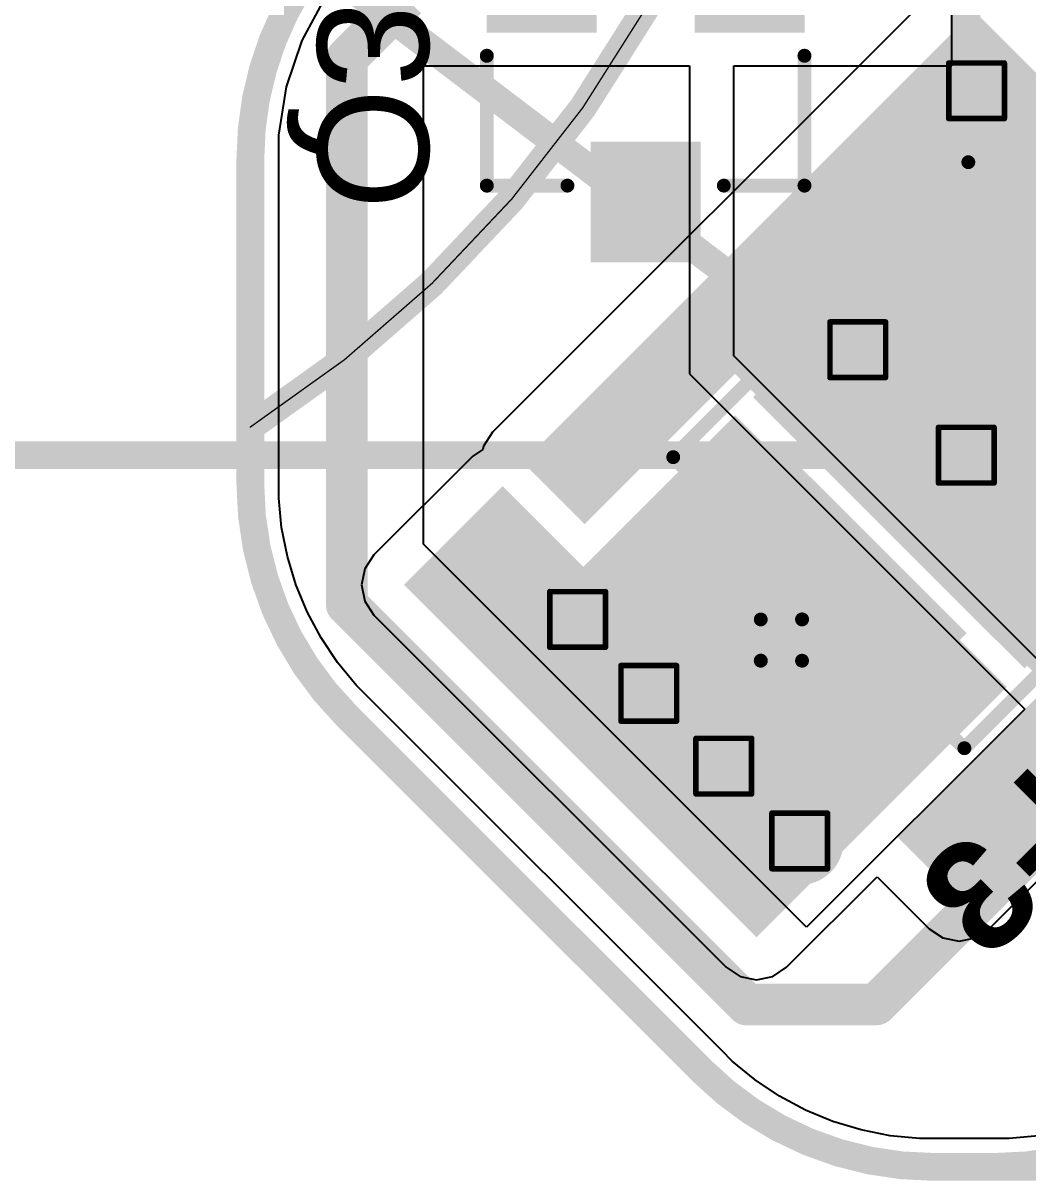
# Model space of a CAD drawing. Header units: inches. Extents: x 92 to 372, y 57 to 122.
# Drawn here: x 129.37 to 138.54, y 58.9 to 69.48 of the extents above; entities that cross this region are included whole.
import ezdxf

# ---------------------------------------------------------------- set-up
doc = ezdxf.new("R2010")
doc.units = ezdxf.units.IN
for name, color, linetype in [('Board Outline', 216, 'Continuous'), ('Bottom Layer', 5, 'Continuous'), ('Bottom Overlay', 54, 'Continuous'), ('Bottom Paste', 16, 'Continuous'), ('Bottom Solder', 6, 'Continuous'), ('Dimension', 6, 'Continuous'), ('Drill Drawing', 1, 'Continuous'), ('Top Layer', 1, 'Continuous'), ('Top Overlay', 2, 'Continuous'), ('Top Paste', 8, 'Continuous'), ('Top Solder', 216, 'Continuous'), ('Via Holes', 16, 'Continuous')]:
    doc.layers.add(name, color=color, linetype=linetype)
doc.styles.add('Arial', font='', dxfattribs={"height": 0.2})
doc.styles.add('Arial_Bold', font='', dxfattribs={"height": 0.2})
doc.styles.get('Arial').set_extended_font_data('Arial')
doc.styles.get('Arial_Bold').set_extended_font_data('Arial', bold=True)

# ---------------------------------------------------------------- blocks, each defined once
blk = doc.blocks.new('SOT_23F_B_24')
at = {"layer": 'Bottom Layer'}
for points in [[(-0.55, 1.5), (-0.55, 0.6), (-1.35, 0.6), (-1.35, 1.5)], [(1.35, 1.5), (1.35, 0.6), (0.55, 0.6), (0.55, 1.5)], [(0.4, -0.6), (0.4, -1.5), (-0.4, -1.5), (-0.4, -0.6)]]:
    blk.add_hatch(color=5, dxfattribs=at).paths.add_polyline_path(points)
at = {"layer": 'Bottom Paste'}
for points in [[(-0.55, 1.5), (-0.55, 0.6), (-1.35, 0.6), (-1.35, 1.5)], [(1.35, 1.5), (1.35, 0.6), (0.55, 0.6), (0.55, 1.5)], [(0.4, -0.6), (0.4, -1.5), (-0.4, -1.5), (-0.4, -0.6)]]:
    blk.add_hatch(color=16, dxfattribs=at).paths.add_polyline_path(points)
at = {"layer": 'Bottom Solder'}
for points in [[(-0.448, 1.602), (-0.448, 0.498), (-1.452, 0.498), (-1.452, 1.602)], [(1.452, 1.602), (1.452, 0.498), (0.448, 0.498), (0.448, 1.602)], [(0.502, -0.498), (0.502, -1.602), (-0.502, -1.602), (-0.502, -0.498)]]:
    blk.add_hatch(color=6, dxfattribs=at).paths.add_polyline_path(points)
at = {"layer": 'Bottom Overlay'}
for points in [[(-0.356, 1.219, 0.127, 0.127, 0), (0.356, 1.219, 0.127, 0.127, 0)], [(-1.661, 0.923, 0.127, 0.127, 0), (-1.661, 1.177, 0.127, 0.127, 0)], [(-1.661, 1.177, 0.127, 0.127, 0), (-1.534, 1.05, 0.127, 0.127, 0)], [(-1.661, 0.923, 0.127, 0.127, 0), (-1.534, 1.05, 0.127, 0.127, 0)], [(-1.45, -0.9, 0.127, 0.127, 0), (-1.45, 0.286, 0.127, 0.127, 0)], [(1.45, -0.9, 0.127, 0.127, 0), (1.45, 0.286, 0.127, 0.127, 0)], [(-1.45, -0.9, 0.127, 0.127, 0), (-0.714, -0.9, 0.127, 0.127, 0)], [(0.714, -0.9, 0.127, 0.127, 0), (1.45, -0.9, 0.127, 0.127, 0)]]:
    blk.add_lwpolyline(points, format="xyseb", dxfattribs=at)
for points in [[(-0.387, 1.219, 0.0635, 0.0635, 1), (-0.324, 1.219, 0.0635, 0.0635, 1)], [(0.324, 1.219, 0.0635, 0.0635, 1), (0.387, 1.219, 0.0635, 0.0635, 1)], [(-1.693, 1.177, 0.0635, 0.0635, 1), (-1.629, 1.177, 0.0635, 0.0635, 1)], [(-1.693, 1.177, 0.0635, 0.0635, 1), (-1.629, 1.177, 0.0635, 0.0635, 1)], [(-1.566, 1.05, 0.0635, 0.0635, 1), (-1.502, 1.05, 0.0635, 0.0635, 1)], [(-1.566, 1.05, 0.0635, 0.0635, 1), (-1.502, 1.05, 0.0635, 0.0635, 1)], [(-1.693, 0.923, 0.0635, 0.0635, 1), (-1.629, 0.923, 0.0635, 0.0635, 1)], [(-1.693, 0.923, 0.0635, 0.0635, 1), (-1.629, 0.923, 0.0635, 0.0635, 1)], [(-1.482, 0.286, 0.0635, 0.0635, 1), (-1.418, 0.286, 0.0635, 0.0635, 1)], [(1.418, 0.286, 0.0635, 0.0635, 1), (1.482, 0.286, 0.0635, 0.0635, 1)], [(-1.482, -0.9, 0.0635, 0.0635, 1), (-1.418, -0.9, 0.0635, 0.0635, 1)], [(-1.482, -0.9, 0.0635, 0.0635, 1), (-1.418, -0.9, 0.0635, 0.0635, 1)], [(-0.745, -0.9, 0.0635, 0.0635, 1), (-0.682, -0.9, 0.0635, 0.0635, 1)], [(0.682, -0.9, 0.0635, 0.0635, 1), (0.745, -0.9, 0.0635, 0.0635, 1)], [(1.418, -0.9, 0.0635, 0.0635, 1), (1.482, -0.9, 0.0635, 0.0635, 1)], [(1.418, -0.9, 0.0635, 0.0635, 1), (1.482, -0.9, 0.0635, 0.0635, 1)]]:
    blk.add_lwpolyline(points, format="xyseb", close=True, dxfattribs=at)
blk = doc.blocks.new('GW_PUSTA1_CM_MENE_XX53_1_1050_R18_28')
at = {"layer": 'Top Layer'}
for points in [[(-2.818, -2.91), (-2.018, -2.91), (-2.018, 2.91), (-2.818, 2.91)], [(-1.05, 1.651), (1.041, 1.651), (1.041, 2.921), (-1.05, 2.921)], [(2.818, 2.91), (2.018, 2.91), (2.018, -2.91), (2.818, -2.91)], [(1.05, 1.25), (-1.05, 1.25), (-1.05, 1.7), (1.05, 1.7)], [(-2.057, -0.9), (-1.575, -0.9), (-1.575, 0.9), (-2.057, 0.9)], [(1.65, -0.9), (-1.65, -0.9), (-1.65, 0.9), (1.65, 0.9)], [(2.057, 0.9), (1.575, 0.9), (1.575, -0.9), (2.057, -0.9)], [(1.05, -1.7), (-1.05, -1.7), (-1.05, -1.25), (1.05, -1.25)], [(-1.05, -2.921), (1.041, -2.921), (1.041, -1.651), (-1.05, -1.651)]]:
    blk.add_hatch(color=1, dxfattribs=at).paths.add_polyline_path(points)
at = {"layer": 'Top Paste'}
for points in [[(1.05, 1.25), (-1.05, 1.25), (-1.05, 1.7), (1.05, 1.7)], [(1.65, -0.9), (-1.65, -0.9), (-1.65, 0.9), (1.65, 0.9)], [(1.05, -1.7), (-1.05, -1.7), (-1.05, -1.25), (1.05, -1.25)]]:
    blk.add_hatch(color=8, dxfattribs=at).paths.add_polyline_path(points)
at = {"layer": 'Top Solder'}
for points in [[(1.152, 1.148), (-1.152, 1.148), (-1.152, 1.802), (1.152, 1.802)], [(1.752, -1.002), (-1.752, -1.002), (-1.752, 1.002), (1.752, 1.002)], [(1.152, -1.802), (-1.152, -1.802), (-1.152, -1.148), (1.152, -1.148)]]:
    blk.add_hatch(color=216, dxfattribs=at).paths.add_polyline_path(points)
at = {"layer": 'Top Overlay'}
for points in [[(-0.076, 2.134, 0.127, 0.127, 0), (-0.076, 2.667, 0.127, 0.127, 0)], [(-1.88, 1.905, 0.127, 0.127, 0), (1.88, 1.905, 0.127, 0.127, 0)], [(-1.88, -1.905, 0.127, 0.127, 0), (-1.88, 1.905, 0.127, 0.127, 0)], [(1.88, -1.905, 0.127, 0.127, 0), (1.88, 1.905, 0.127, 0.127, 0)], [(-1.88, -1.905, 0.127, 0.127, 0), (1.88, -1.905, 0.127, 0.127, 0)], [(0, -2.654, 0.127, 0.127, 0), (0, -2.121, 0.127, 0.127, 0)], [(-0.267, -2.388, 0.127, 0.127, 0), (0.267, -2.388, 0.127, 0.127, 0)]]:
    blk.add_lwpolyline(points, format="xyseb", dxfattribs=at)
for points in [[(-0.108, 2.667, 0.0635, 0.0635, 1), (-0.044, 2.667, 0.0635, 0.0635, 1)], [(-0.108, 2.134, 0.0635, 0.0635, 1), (-0.044, 2.134, 0.0635, 0.0635, 1)], [(-1.911, 1.905, 0.0635, 0.0635, 1), (-1.848, 1.905, 0.0635, 0.0635, 1)], [(-1.911, 1.905, 0.0635, 0.0635, 1), (-1.848, 1.905, 0.0635, 0.0635, 1)], [(1.848, 1.905, 0.0635, 0.0635, 1), (1.911, 1.905, 0.0635, 0.0635, 1)], [(1.848, 1.905, 0.0635, 0.0635, 1), (1.911, 1.905, 0.0635, 0.0635, 1)], [(-1.911, -1.905, 0.0635, 0.0635, 1), (-1.848, -1.905, 0.0635, 0.0635, 1)], [(-1.911, -1.905, 0.0635, 0.0635, 1), (-1.848, -1.905, 0.0635, 0.0635, 1)], [(1.848, -1.905, 0.0635, 0.0635, 1), (1.911, -1.905, 0.0635, 0.0635, 1)], [(1.848, -1.905, 0.0635, 0.0635, 1), (1.911, -1.905, 0.0635, 0.0635, 1)], [(-0.032, -2.121, 0.0635, 0.0635, 1), (0.032, -2.121, 0.0635, 0.0635, 1)], [(-0.298, -2.388, 0.0635, 0.0635, 1), (-0.235, -2.388, 0.0635, 0.0635, 1)], [(0.235, -2.388, 0.0635, 0.0635, 1), (0.298, -2.388, 0.0635, 0.0635, 1)], [(-0.032, -2.654, 0.0635, 0.0635, 1), (0.032, -2.654, 0.0635, 0.0635, 1)]]:
    blk.add_lwpolyline(points, format="xyseb", close=True, dxfattribs=at)

msp = doc.modelspace()

# ---------------------------------------------------------------- hatches: boundary and pattern name
at = {"layer": 'Bottom Layer'}
h = msp.add_hatch(color=5, dxfattribs=at)
edge = h.paths.add_edge_path()
edge.add_arc((138.074, 68.859), 0.3, 0, 360)
h = msp.add_hatch(color=5, dxfattribs=at)
edge = h.paths.add_edge_path()
edge.add_arc((136.989, 66.494), 0.3, 0, 360)
h = msp.add_hatch(color=5, dxfattribs=at)
edge = h.paths.add_edge_path()
edge.add_arc((137.98, 65.531), 0.3, 0, 360)
h = msp.add_hatch(color=5, dxfattribs=at)
edge = h.paths.add_edge_path()
edge.add_arc((134.431, 64.031), 0.3, 0, 360)
h = msp.add_hatch(color=5, dxfattribs=at)
edge = h.paths.add_edge_path()
edge.add_arc((135.081, 63.356), 0.3, 0, 360)
h = msp.add_hatch(color=5, dxfattribs=at)
edge = h.paths.add_edge_path()
edge.add_arc((135.765, 62.691), 0.3, 0, 360)
h = msp.add_hatch(color=5, dxfattribs=at)
edge = h.paths.add_edge_path()
edge.add_arc((136.458, 62.008), 0.3, 0, 360)
at = {"layer": 'Bottom Solder'}
h = msp.add_hatch(color=6, dxfattribs=at)
edge = h.paths.add_edge_path()
edge.add_arc((138.074, 68.859), 0.402, 0, 360)
h = msp.add_hatch(color=6, dxfattribs=at)
edge = h.paths.add_edge_path()
edge.add_arc((136.989, 66.494), 0.402, 0, 360)
h = msp.add_hatch(color=6, dxfattribs=at)
edge = h.paths.add_edge_path()
edge.add_arc((137.98, 65.531), 0.402, 0, 360)
h = msp.add_hatch(color=6, dxfattribs=at)
edge = h.paths.add_edge_path()
edge.add_arc((134.431, 64.031), 0.402, 0, 360)
h = msp.add_hatch(color=6, dxfattribs=at)
edge = h.paths.add_edge_path()
edge.add_arc((135.081, 63.356), 0.402, 0, 360)
h = msp.add_hatch(color=6, dxfattribs=at)
edge = h.paths.add_edge_path()
edge.add_arc((135.765, 62.691), 0.402, 0, 360)
h = msp.add_hatch(color=6, dxfattribs=at)
edge = h.paths.add_edge_path()
edge.add_arc((136.458, 62.008), 0.402, 0, 360)
at = {"layer": 'Top Layer'}
for points in [[(142.037, 65.604), (138.052, 69.588), (135.303, 66.839), (139.288, 62.855)], [(133.868, 63.895), (136.349, 61.414), (138.349, 63.414), (135.868, 65.895)], [(133.747, 65.248), (132.846, 64.346), (136.063, 61.128), (136.965, 62.03)]]:
    msp.add_hatch(color=1, dxfattribs=at).paths.add_polyline_path(points)
h = msp.add_hatch(color=1, dxfattribs=at)
edge = h.paths.add_edge_path()
edge.add_arc((138.074, 68.859), 0.3, 0, 360)
h = msp.add_hatch(color=1, dxfattribs=at)
edge = h.paths.add_edge_path()
edge.add_arc((136.989, 66.494), 0.3, 0, 360)
h = msp.add_hatch(color=1, dxfattribs=at)
edge = h.paths.add_edge_path()
edge.add_arc((137.98, 65.531), 0.3, 0, 360)
h = msp.add_hatch(color=1, dxfattribs=at)
edge = h.paths.add_edge_path()
edge.add_arc((134.431, 64.031), 0.3, 0, 360)
h = msp.add_hatch(color=1, dxfattribs=at)
edge = h.paths.add_edge_path()
edge.add_arc((135.081, 63.356), 0.3, 0, 360)
h = msp.add_hatch(color=1, dxfattribs=at)
edge = h.paths.add_edge_path()
edge.add_arc((135.765, 62.691), 0.3, 0, 360)
h = msp.add_hatch(color=1, dxfattribs=at)
edge = h.paths.add_edge_path()
edge.add_arc((136.458, 62.008), 0.3, 0, 360)
at = {"layer": 'Top Solder'}
h = msp.add_hatch(color=216, dxfattribs=at)
edge = h.paths.add_edge_path()
edge.add_arc((138.074, 68.859), 0.402, 0, 360)
h = msp.add_hatch(color=216, dxfattribs=at)
edge = h.paths.add_edge_path()
edge.add_arc((136.989, 66.494), 0.402, 0, 360)
h = msp.add_hatch(color=216, dxfattribs=at)
edge = h.paths.add_edge_path()
edge.add_arc((137.98, 65.531), 0.402, 0, 360)
h = msp.add_hatch(color=216, dxfattribs=at)
edge = h.paths.add_edge_path()
edge.add_arc((134.431, 64.031), 0.402, 0, 360)
h = msp.add_hatch(color=216, dxfattribs=at)
edge = h.paths.add_edge_path()
edge.add_arc((135.081, 63.356), 0.402, 0, 360)
h = msp.add_hatch(color=216, dxfattribs=at)
edge = h.paths.add_edge_path()
edge.add_arc((135.765, 62.691), 0.402, 0, 360)
h = msp.add_hatch(color=216, dxfattribs=at)
edge = h.paths.add_edge_path()
edge.add_arc((136.458, 62.008), 0.402, 0, 360)
at = {"layer": 'Via Holes'}
h = msp.add_hatch(color=7, dxfattribs=at)
edge = h.paths.add_edge_path()
edge.add_arc((138.074, 68.859), 0.15, 0, 360)
h = msp.add_hatch(color=7, dxfattribs=at)
edge = h.paths.add_edge_path()
edge.add_arc((136.989, 66.494), 0.15, 0, 360)
h = msp.add_hatch(color=7, dxfattribs=at)
edge = h.paths.add_edge_path()
edge.add_arc((137.98, 65.531), 0.15, 0, 360)
h = msp.add_hatch(color=7, dxfattribs=at)
edge = h.paths.add_edge_path()
edge.add_arc((134.431, 64.031), 0.15, 0, 360)
h = msp.add_hatch(color=7, dxfattribs=at)
edge = h.paths.add_edge_path()
edge.add_arc((135.081, 63.356), 0.15, 0, 360)
h = msp.add_hatch(color=7, dxfattribs=at)
edge = h.paths.add_edge_path()
edge.add_arc((135.765, 62.691), 0.15, 0, 360)
h = msp.add_hatch(color=7, dxfattribs=at)
edge = h.paths.add_edge_path()
edge.add_arc((136.458, 62.008), 0.15, 0, 360)

# ---------------------------------------------------------------- linework, layer by layer
at = {"layer": 'Board Outline'}
for points in [[(131.443, 68.232, 0.254, 0.254, -0.16366), (132.053, 70.045, 0.254, 0.254, 0)], [(131.443, 65.788, 0.254, 0.254, 0), (131.443, 68.232, 0.254, 0.254, 0)], [(131.443, 65.274, 0.254, 0.254, 0), (131.443, 65.788, 0.254, 0.254, 0)], [(132.322, 63.152, 0.254, 0.254, -0.198912), (131.443, 65.274, 0.254, 0.254, 0)], [(132.322, 63.152, 0.254, 0.254, 0), (135.564, 59.91, 0.254, 0.254, 0)], [(137.686, 59.031, 0.254, 0.254, -0.198912), (135.564, 59.91, 0.254, 0.254, 0)], [(140.358, 59.91, 0.254, 0.254, -0.198912), (138.237, 59.031, 0.254, 0.254, 0)], [(137.686, 59.031, 0.254, 0.254, 0), (138.237, 59.031, 0.254, 0.254, 0)]]:
    msp.add_lwpolyline(points, format="xyseb", dxfattribs=at)
for points in [[(131.38, 68.232, 0.127, 0.127, 1), (131.507, 68.232, 0.127, 0.127, 1)], [(131.38, 68.232, 0.127, 0.127, 1), (131.507, 68.232, 0.127, 0.127, 1)], [(131.38, 65.788, 0.127, 0.127, 1), (131.507, 65.788, 0.127, 0.127, 1)], [(131.38, 65.788, 0.127, 0.127, 1), (131.507, 65.788, 0.127, 0.127, 1)], [(131.38, 65.274, 0.127, 0.127, 1), (131.507, 65.274, 0.127, 0.127, 1)], [(131.38, 65.274, 0.127, 0.127, 1), (131.507, 65.274, 0.127, 0.127, 1)], [(132.258, 63.152, 0.127, 0.127, 1), (132.385, 63.152, 0.127, 0.127, 1)], [(132.258, 63.152, 0.127, 0.127, 1), (132.385, 63.152, 0.127, 0.127, 1)], [(135.501, 59.91, 0.127, 0.127, 1), (135.628, 59.91, 0.127, 0.127, 1)], [(135.501, 59.91, 0.127, 0.127, 1), (135.628, 59.91, 0.127, 0.127, 1)], [(137.622, 59.031, 0.127, 0.127, 1), (137.749, 59.031, 0.127, 0.127, 1)], [(137.622, 59.031, 0.127, 0.127, 1), (137.749, 59.031, 0.127, 0.127, 1)], [(138.173, 59.031, 0.127, 0.127, 1), (138.3, 59.031, 0.127, 0.127, 1)], [(138.173, 59.031, 0.127, 0.127, 1), (138.3, 59.031, 0.127, 0.127, 1)]]:
    msp.add_lwpolyline(points, format="xyseb", close=True, dxfattribs=at)
at = {"layer": 'Bottom Layer'}
for p, q in [((137.846, 69.088), (137.846, 70.891)), ((133.024, 64.719), (133.024, 69.088)), ((133.024, 69.088), (135.452, 69.088)), ((135.452, 69.088), (135.452, 66.274)), ((135.857, 66.438), (135.857, 69.088)), ((135.857, 69.088), (137.846, 69.088)), ((138.798, 63.496), (135.857, 66.438)), ((135.452, 66.274), (138.514, 63.212)), ((136.522, 61.22), (133.024, 64.719)), ((138.514, 63.212), (136.522, 61.22))]:
    msp.add_line(p, q, dxfattribs=at)
for points in [[(132.324, 69.156, 0.381, 0.381, 0), (132.869, 69.701, 0.381, 0.381, 0)], [(132.324, 64.166, 0.381, 0.381, 0), (132.324, 69.156, 0.381, 0.381, 0)], [(132.324, 64.166, 0.381, 0.381, 0), (135.975, 60.515, 0.381, 0.381, 0)], [(137.157, 60.515, 0.381, 0.381, 0), (140.498, 63.857, 0.381, 0.381, 0)], [(135.975, 60.515, 0.381, 0.381, 0), (137.157, 60.515, 0.381, 0.381, 0)]]:
    msp.add_lwpolyline(points, format="xyseb", dxfattribs=at)
for points in [[(132.229, 69.156, 0.191, 0.191, 1), (132.419, 69.156, 0.191, 0.191, 1)], [(132.229, 69.156, 0.191, 0.191, 1), (132.419, 69.156, 0.191, 0.191, 1)], [(132.229, 64.166, 0.191, 0.191, 1), (132.419, 64.166, 0.191, 0.191, 1)], [(132.229, 64.166, 0.191, 0.191, 1), (132.419, 64.166, 0.191, 0.191, 1)], [(135.879, 60.515, 0.191, 0.191, 1), (136.07, 60.515, 0.191, 0.191, 1)], [(135.879, 60.515, 0.191, 0.191, 1), (136.07, 60.515, 0.191, 0.191, 1)], [(137.062, 60.515, 0.191, 0.191, 1), (137.252, 60.515, 0.191, 0.191, 1)], [(137.062, 60.515, 0.191, 0.191, 1), (137.252, 60.515, 0.191, 0.191, 1)]]:
    msp.add_lwpolyline(points, format="xyseb", close=True, dxfattribs=at)
at = {"layer": 'Dimension'}
for points in [[(114.48, 75.031, 0.0127, 0.0127, -1.683703), (131.443, 65.788, 0.0127, 0.0127, 0)], [(112.98, 84.531, 0.254, 0.254, 0), (137.98, 65.531, 0.254, 0.254, 0)], [(137.98, 65.531, 0.254, 0.254, 0), (137.98, 84.531, 0.254, 0.254, 0)], [(112.98, 65.531, 0.254, 0.254, 0), (137.98, 65.531, 0.254, 0.254, 0)], [(138.067, 59.031, 0.254, 0.254, 0), (150.901, 59.031, 0.254, 0.254, 0)]]:
    msp.add_lwpolyline(points, format="xyseb", dxfattribs=at)
for points in [[(131.44, 65.788, 0.00635, 0.00635, 1), (131.446, 65.788, 0.00635, 0.00635, 1)], [(137.916, 65.531, 0.127, 0.127, 1), (138.043, 65.531, 0.127, 0.127, 1)], [(137.916, 65.531, 0.127, 0.127, 1), (138.043, 65.531, 0.127, 0.127, 1)], [(137.916, 65.531, 0.127, 0.127, 1), (138.043, 65.531, 0.127, 0.127, 1)], [(138.003, 59.031, 0.127, 0.127, 1), (138.13, 59.031, 0.127, 0.127, 1)]]:
    msp.add_lwpolyline(points, format="xyseb", close=True, dxfattribs=at)
at = {"layer": 'Drill Drawing'}
for points in [[(137.82, 69.113, 0.0508, 0.0508, 0), (138.328, 69.113, 0.0508, 0.0508, 0)], [(137.82, 68.605, 0.0508, 0.0508, 0), (137.82, 69.113, 0.0508, 0.0508, 0)], [(138.328, 68.605, 0.0508, 0.0508, 0), (138.328, 69.113, 0.0508, 0.0508, 0)], [(137.82, 68.605, 0.0508, 0.0508, 0), (138.328, 68.605, 0.0508, 0.0508, 0)], [(136.735, 66.748, 0.0508, 0.0508, 0), (137.243, 66.748, 0.0508, 0.0508, 0)], [(136.735, 66.24, 0.0508, 0.0508, 0), (136.735, 66.748, 0.0508, 0.0508, 0)], [(137.243, 66.24, 0.0508, 0.0508, 0), (137.243, 66.748, 0.0508, 0.0508, 0)], [(136.735, 66.24, 0.0508, 0.0508, 0), (137.243, 66.24, 0.0508, 0.0508, 0)], [(137.726, 65.785, 0.0508, 0.0508, 0), (138.234, 65.785, 0.0508, 0.0508, 0)], [(137.726, 65.277, 0.0508, 0.0508, 0), (137.726, 65.785, 0.0508, 0.0508, 0)], [(138.234, 65.277, 0.0508, 0.0508, 0), (138.234, 65.785, 0.0508, 0.0508, 0)], [(137.726, 65.277, 0.0508, 0.0508, 0), (138.234, 65.277, 0.0508, 0.0508, 0)], [(134.177, 64.285, 0.0508, 0.0508, 0), (134.685, 64.285, 0.0508, 0.0508, 0)], [(134.177, 63.777, 0.0508, 0.0508, 0), (134.177, 64.285, 0.0508, 0.0508, 0)], [(134.685, 63.777, 0.0508, 0.0508, 0), (134.685, 64.285, 0.0508, 0.0508, 0)], [(134.177, 63.777, 0.0508, 0.0508, 0), (134.685, 63.777, 0.0508, 0.0508, 0)], [(134.827, 63.61, 0.0508, 0.0508, 0), (135.335, 63.61, 0.0508, 0.0508, 0)], [(134.827, 63.102, 0.0508, 0.0508, 0), (134.827, 63.61, 0.0508, 0.0508, 0)], [(135.335, 63.102, 0.0508, 0.0508, 0), (135.335, 63.61, 0.0508, 0.0508, 0)], [(134.827, 63.102, 0.0508, 0.0508, 0), (135.335, 63.102, 0.0508, 0.0508, 0)], [(135.511, 62.945, 0.0508, 0.0508, 0), (136.019, 62.945, 0.0508, 0.0508, 0)], [(135.511, 62.437, 0.0508, 0.0508, 0), (135.511, 62.945, 0.0508, 0.0508, 0)], [(136.019, 62.437, 0.0508, 0.0508, 0), (136.019, 62.945, 0.0508, 0.0508, 0)], [(135.511, 62.437, 0.0508, 0.0508, 0), (136.019, 62.437, 0.0508, 0.0508, 0)], [(136.204, 62.262, 0.0508, 0.0508, 0), (136.712, 62.262, 0.0508, 0.0508, 0)], [(136.204, 61.754, 0.0508, 0.0508, 0), (136.204, 62.262, 0.0508, 0.0508, 0)], [(136.712, 61.754, 0.0508, 0.0508, 0), (136.712, 62.262, 0.0508, 0.0508, 0)], [(136.204, 61.754, 0.0508, 0.0508, 0), (136.712, 61.754, 0.0508, 0.0508, 0)]]:
    msp.add_lwpolyline(points, format="xyseb", dxfattribs=at)
for points in [[(137.807, 69.113, 0.0254, 0.0254, 1), (137.832, 69.113, 0.0254, 0.0254, 1)], [(137.807, 69.113, 0.0254, 0.0254, 1), (137.832, 69.113, 0.0254, 0.0254, 1)], [(138.315, 69.113, 0.0254, 0.0254, 1), (138.34, 69.113, 0.0254, 0.0254, 1)], [(138.315, 69.113, 0.0254, 0.0254, 1), (138.34, 69.113, 0.0254, 0.0254, 1)], [(137.807, 68.605, 0.0254, 0.0254, 1), (137.832, 68.605, 0.0254, 0.0254, 1)], [(137.807, 68.605, 0.0254, 0.0254, 1), (137.832, 68.605, 0.0254, 0.0254, 1)], [(138.315, 68.605, 0.0254, 0.0254, 1), (138.34, 68.605, 0.0254, 0.0254, 1)], [(138.315, 68.605, 0.0254, 0.0254, 1), (138.34, 68.605, 0.0254, 0.0254, 1)], [(136.722, 66.748, 0.0254, 0.0254, 1), (136.747, 66.748, 0.0254, 0.0254, 1)], [(136.722, 66.748, 0.0254, 0.0254, 1), (136.747, 66.748, 0.0254, 0.0254, 1)], [(137.23, 66.748, 0.0254, 0.0254, 1), (137.255, 66.748, 0.0254, 0.0254, 1)], [(137.23, 66.748, 0.0254, 0.0254, 1), (137.255, 66.748, 0.0254, 0.0254, 1)], [(136.722, 66.24, 0.0254, 0.0254, 1), (136.747, 66.24, 0.0254, 0.0254, 1)], [(136.722, 66.24, 0.0254, 0.0254, 1), (136.747, 66.24, 0.0254, 0.0254, 1)], [(137.23, 66.24, 0.0254, 0.0254, 1), (137.255, 66.24, 0.0254, 0.0254, 1)], [(137.23, 66.24, 0.0254, 0.0254, 1), (137.255, 66.24, 0.0254, 0.0254, 1)], [(137.713, 65.785, 0.0254, 0.0254, 1), (137.738, 65.785, 0.0254, 0.0254, 1)], [(137.713, 65.785, 0.0254, 0.0254, 1), (137.738, 65.785, 0.0254, 0.0254, 1)], [(138.221, 65.785, 0.0254, 0.0254, 1), (138.246, 65.785, 0.0254, 0.0254, 1)], [(138.221, 65.785, 0.0254, 0.0254, 1), (138.246, 65.785, 0.0254, 0.0254, 1)], [(137.713, 65.277, 0.0254, 0.0254, 1), (137.738, 65.277, 0.0254, 0.0254, 1)], [(137.713, 65.277, 0.0254, 0.0254, 1), (137.738, 65.277, 0.0254, 0.0254, 1)], [(138.221, 65.277, 0.0254, 0.0254, 1), (138.246, 65.277, 0.0254, 0.0254, 1)], [(138.221, 65.277, 0.0254, 0.0254, 1), (138.246, 65.277, 0.0254, 0.0254, 1)], [(134.164, 64.285, 0.0254, 0.0254, 1), (134.19, 64.285, 0.0254, 0.0254, 1)], [(134.164, 64.285, 0.0254, 0.0254, 1), (134.19, 64.285, 0.0254, 0.0254, 1)], [(134.672, 64.285, 0.0254, 0.0254, 1), (134.698, 64.285, 0.0254, 0.0254, 1)], [(134.672, 64.285, 0.0254, 0.0254, 1), (134.698, 64.285, 0.0254, 0.0254, 1)], [(134.164, 63.777, 0.0254, 0.0254, 1), (134.19, 63.777, 0.0254, 0.0254, 1)], [(134.164, 63.777, 0.0254, 0.0254, 1), (134.19, 63.777, 0.0254, 0.0254, 1)], [(134.672, 63.777, 0.0254, 0.0254, 1), (134.698, 63.777, 0.0254, 0.0254, 1)], [(134.672, 63.777, 0.0254, 0.0254, 1), (134.698, 63.777, 0.0254, 0.0254, 1)], [(134.814, 63.61, 0.0254, 0.0254, 1), (134.839, 63.61, 0.0254, 0.0254, 1)], [(134.814, 63.61, 0.0254, 0.0254, 1), (134.839, 63.61, 0.0254, 0.0254, 1)], [(135.322, 63.61, 0.0254, 0.0254, 1), (135.347, 63.61, 0.0254, 0.0254, 1)], [(135.322, 63.61, 0.0254, 0.0254, 1), (135.347, 63.61, 0.0254, 0.0254, 1)], [(134.814, 63.102, 0.0254, 0.0254, 1), (134.839, 63.102, 0.0254, 0.0254, 1)], [(134.814, 63.102, 0.0254, 0.0254, 1), (134.839, 63.102, 0.0254, 0.0254, 1)], [(135.322, 63.102, 0.0254, 0.0254, 1), (135.347, 63.102, 0.0254, 0.0254, 1)], [(135.322, 63.102, 0.0254, 0.0254, 1), (135.347, 63.102, 0.0254, 0.0254, 1)], [(135.499, 62.945, 0.0254, 0.0254, 1), (135.524, 62.945, 0.0254, 0.0254, 1)], [(135.499, 62.945, 0.0254, 0.0254, 1), (135.524, 62.945, 0.0254, 0.0254, 1)], [(136.007, 62.945, 0.0254, 0.0254, 1), (136.032, 62.945, 0.0254, 0.0254, 1)], [(136.007, 62.945, 0.0254, 0.0254, 1), (136.032, 62.945, 0.0254, 0.0254, 1)], [(135.499, 62.437, 0.0254, 0.0254, 1), (135.524, 62.437, 0.0254, 0.0254, 1)], [(135.499, 62.437, 0.0254, 0.0254, 1), (135.524, 62.437, 0.0254, 0.0254, 1)], [(136.007, 62.437, 0.0254, 0.0254, 1), (136.032, 62.437, 0.0254, 0.0254, 1)], [(136.007, 62.437, 0.0254, 0.0254, 1), (136.032, 62.437, 0.0254, 0.0254, 1)], [(136.192, 62.262, 0.0254, 0.0254, 1), (136.217, 62.262, 0.0254, 0.0254, 1)], [(136.192, 62.262, 0.0254, 0.0254, 1), (136.217, 62.262, 0.0254, 0.0254, 1)], [(136.7, 62.262, 0.0254, 0.0254, 1), (136.725, 62.262, 0.0254, 0.0254, 1)], [(136.7, 62.262, 0.0254, 0.0254, 1), (136.725, 62.262, 0.0254, 0.0254, 1)], [(136.192, 61.754, 0.0254, 0.0254, 1), (136.217, 61.754, 0.0254, 0.0254, 1)], [(136.192, 61.754, 0.0254, 0.0254, 1), (136.217, 61.754, 0.0254, 0.0254, 1)], [(136.7, 61.754, 0.0254, 0.0254, 1), (136.725, 61.754, 0.0254, 0.0254, 1)], [(136.7, 61.754, 0.0254, 0.0254, 1), (136.725, 61.754, 0.0254, 0.0254, 1)]]:
    msp.add_lwpolyline(points, format="xyseb", close=True, dxfattribs=at)
at = {"layer": 'Top Layer'}
for p, q in [((137.77, 69.856), (133.655, 65.74)), ((131.916, 69.317), (132.125, 69.711)), ((131.774, 68.895), (131.916, 69.317)), ((131.702, 68.455), (131.774, 68.895)), ((131.702, 68.232), (131.702, 68.455)), ((131.702, 65.274), (131.702, 68.232)), ((131.702, 68.232), (131.702, 68.232)), ((131.702, 68.232), (131.702, 68.232)), ((133.655, 65.74), (133.571, 65.614)), ((133.565, 65.584), (133.473, 65.522)), ((133.571, 65.614), (133.565, 65.584)), ((133.473, 65.522), (132.571, 64.621)), ((131.702, 65.139), (131.702, 65.274)), ((138.189, 61.206), (142.304, 65.322)), ((131.728, 64.871), (131.702, 65.139)), ((131.781, 64.607), (131.728, 64.871)), ((131.859, 64.349), (131.781, 64.607)), ((132.571, 64.621), (132.487, 64.494)), ((132.487, 64.494), (132.457, 64.346)), ((131.962, 64.1), (131.859, 64.349)), ((132.457, 64.346), (132.487, 64.197)), ((132.487, 64.197), (132.571, 64.071)), ((132.089, 63.863), (131.962, 64.1)), ((132.571, 64.071), (135.788, 60.854)), ((132.239, 63.639), (132.089, 63.863)), ((132.41, 63.431), (132.239, 63.639)), ((132.505, 63.335), (132.41, 63.431)), ((135.748, 60.093), (132.505, 63.335)), ((136.338, 60.854), (137.165, 61.681)), ((137.165, 61.681), (137.64, 61.206)), ((137.64, 61.206), (137.766, 61.122)), ((137.766, 61.122), (137.914, 61.092)), ((137.914, 61.092), (138.063, 61.122)), ((138.063, 61.122), (138.189, 61.206)), ((135.788, 60.854), (135.914, 60.769)), ((136.212, 60.769), (136.338, 60.854)), ((135.914, 60.769), (136.063, 60.74)), ((136.063, 60.74), (136.212, 60.769)), ((135.843, 59.997), (135.748, 60.093)), ((136.051, 59.827), (135.843, 59.997)), ((136.275, 59.677), (136.051, 59.827)), ((136.512, 59.55), (136.275, 59.677)), ((136.761, 59.447), (136.512, 59.55)), ((137.019, 59.369), (136.761, 59.447)), ((137.283, 59.316), (137.019, 59.369)), ((137.551, 59.29), (137.283, 59.316)), ((138.64, 59.316), (138.372, 59.29)), ((137.686, 59.29), (137.551, 59.29)), ((138.237, 59.29), (137.686, 59.29)), ((137.686, 59.29), (137.686, 59.29)), ((137.686, 59.29), (137.686, 59.29)), ((138.372, 59.29), (138.237, 59.29)), ((138.237, 59.29), (138.237, 59.29)), ((138.237, 59.29), (138.237, 59.29))]:
    msp.add_line(p, q, dxfattribs=at)
at = {"layer": 'Top Overlay'}
msp.add_lwpolyline([(114.48, 75.031, 0.254, 0.254, -1.683703), (131.443, 65.788, 0.254, 0.254, 0)], format="xyseb", dxfattribs=at)
msp.add_lwpolyline([(131.38, 65.788, 0.127, 0.127, 1), (131.507, 65.788, 0.127, 0.127, 1)], format="xyseb", close=True, dxfattribs=at)

# ---------------------------------------------------------------- block references
msp.add_blockref('SOT_23F_B_24', (135.052, 68.893))
at = {"rotation": 315}
msp.add_blockref('GW_PUSTA1_CM_MENE_XX53_1_1050_R18_28', (137.98, 65.531), dxfattribs=at)

# ---------------------------------------------------------------- texts
at = {"layer": 'Bottom Overlay', "text_generation_flag": 2}
for s, height, rotation, style, p in [('Q3', 1.016, 270, 'Arial', (132.055, 67.776)), ('IN-3', 1, 45, 'Arial_Bold', (140.04, 62.756))]:
    msp.add_text(s, height=height, rotation=rotation, dxfattribs=dict(at, style=style)).set_placement(p)

doc.saveas('drawing.dxf')
